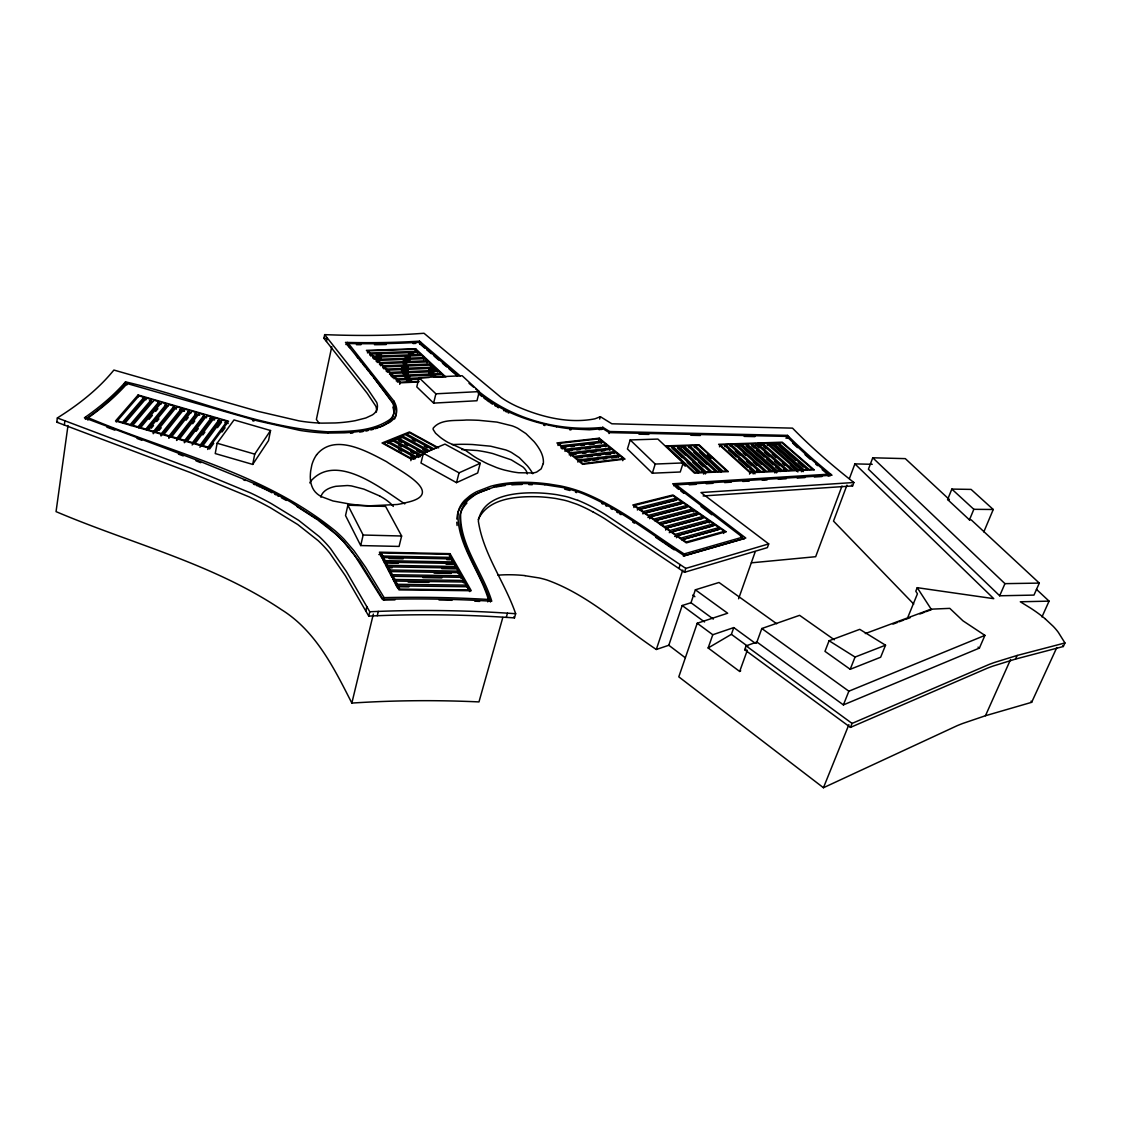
<?xml version="1.0" encoding="UTF-8"?>
<svg xmlns="http://www.w3.org/2000/svg" width="1121" height="1121" viewBox="0 0 1121 1121"><rect width="100%" height="100%" fill="white"/><g stroke="black" fill="none" stroke-linecap="round" stroke-linejoin="round"><path stroke-width="1.5" d="M456.793 519.065L457.466 514.455A107.336 50.739 16.4 0 1 464.094 502.53L469.209 498.116A127.009 60.226 16.7 0 1 476.215 493.829L489.919 488.532M577.861 500.372L569.188 497.416A42.43 19.519 16.3 0 0 564.886 496.267L556.857 494.697A93.099 43.873 16.5 0 0 539.537 492.974C518.042 492.077 482.927 494.375 478.331 520.971C483.179 554.054 504.898 582.331 515.66 613.705L514.469 617.895L506.286 617.363A1686.685 1297.81 55.9 0 0 377.259 615.737L368.739 616.088L345.366 575.732L329.714 553.017A182.261 94.122 9 0 0 318.21 540.686L297.766 524.544L270.469 507.799A361.873 194.97 6 0 0 261.445 502.951L255.013 499.686A210.44 108.611 8.3 0 0 249.493 497.023L190.57 472.628L56.779 422.183L57.353 417.979L61.781 415.12A715.492 251.959 3.3 0 0 111.399 373.027L113.908 370.056L258.124 411.365L299.027 420.879A81.118 34.387 12 0 0 321.867 423.135L335.291 422.953A113.796 47.53 11.9 0 0 355.217 420.683L365.81 417.979L372.326 414.952A43.355 18.553 12.6 0 0 376.852 409.726L377.329 407.82A50.389 21.551 12.5 0 0 376.74 402.481L367.94 389.407L324.67 334.647L323.913 338.276L367.099 393.135L375.843 406.236A50.333 21.621 12.5 0 1 376.418 411.603L376.39 412.094M64.331 424.985L64.906 420.781L57.353 417.979M67.989 425.532L56.05 511.624C131.171 543.601 212.99 563.597 281.399 609.614C315.814 630.955 334.114 668.27 351.84 703.077A1634.376 1282.13 62.4 0 1 478.975 701.914L502.811 617.461M125.538 381.869L124.669 382.85A738.921 260.604 3.3 0 1 85.771 416.844L85.434 419.226A738.333 261.053 3.2 0 0 124.319 385.134L125.538 381.869C192.882 397.395 257.9 427.269 327.514 431.809C348.491 431.305 372.004 431.893 389.954 419.464M87.872 420.123L88.209 417.741A742.508 261.922 3.3 0 0 127.163 383.564L257.185 420.781L299.671 430.352A100.217 42.528 12 0 0 328.061 433.084M543.223 463.604L541.205 468.844L536.707 472.039A22.252 9.795 15.4 0 1 533.204 472.936L518.687 472.754A50.011 21.761 15.2 0 1 511.624 471.661L505.081 470.203A40.006 17.488 15.2 0 1 496.617 467.583L488.181 464.066A89.176 38.128 15.5 0 1 484.833 462.469L477.434 458.531A51.02 22.168 15.2 0 1 470.834 454.173L465.313 450.222L447.966 442.431A56.078 24.087 14.8 0 1 440.413 437.442L435.579 433.238L433.21 429.567A14.293 6.208 14.3 0 1 433.224 428.124C440.819 418.75 455.546 420.992 466.336 420.011A148.238 67.372 15.6 0 1 478.835 420.319L496.967 422.099L512.199 425.868A24.942 10.706 15.1 0 1 517.86 428.32L525.931 433.589L534.058 441.618A109.564 48.189 14.1 0 1 539.033 448.484A88.559 38.829 14.4 0 1 543.335 463.632M124.319 385.134L124.669 382.85M137.743 397.296L138.107 394.984L228.586 421.216L207.693 449.479M116.276 422.028L138.92 395.853L143.95 397.31L143.586 399.622L123.24 423.36M151.503 399.496L130.26 424.579L125.062 423.065L146.473 398.039L151.503 399.496L151.139 401.808L131.003 425.616M153.619 431.347L153.241 433.701L173.755 408.366L174.147 406.068L169.117 404.611L148.434 429.833L153.619 431.347L174.147 406.068M159.056 401.682L138.051 426.835L132.853 425.321L154.025 400.225L159.056 401.682L158.678 403.994L138.78 427.858M161.41 433.603L161.018 435.957L181.294 410.552L181.7 408.254L176.67 406.797L156.225 432.089L161.41 433.603L181.7 408.254M166.595 403.882L145.842 429.091L140.643 427.577L161.564 402.425L166.595 403.882L166.216 406.18L146.543 430.114M169.201 435.859L168.795 438.213L188.846 412.738L189.239 410.44L184.208 408.983L164.002 434.345L169.201 435.859L189.239 410.44M176.277 409.095L176.67 406.797M176.978 438.115L176.586 440.455L196.385 414.924L196.778 412.626L191.747 411.169L171.793 436.601L176.978 438.115L196.778 412.626M183.816 411.281L184.208 408.983M184.769 440.371L184.362 442.711L203.924 417.11L204.33 414.812L199.3 413.355L179.584 438.857L184.769 440.371L204.33 414.812M206.432 417.839L206.839 415.541L211.869 416.998L211.463 419.296L192.139 444.967M213.971 420.025L214.377 417.727L219.408 419.184L218.987 421.482L199.916 447.223M217.124 443.229L215.232 453.557L252.715 464.416L268.536 440.595L270.539 430.52L234.009 419.927L217.124 443.229L254.719 454.131L270.539 430.52M226.526 423.668L226.96 421.37L221.93 419.913L202.929 445.626L208.114 447.139L226.96 421.37M252.715 464.416L254.719 454.131M326.449 341.457L327.206 337.827M331.76 346.683L316.388 419.478L319.275 423.416M460.227 375.913L419.506 341.162L417.643 341.274A467.233 151.419 11.4 0 1 347.594 342.451L347.16 344.525L345.843 344.497M457.83 375.605L418.834 342.297A469.349 152.134 11.4 0 1 348.463 343.502L348.014 345.576L358.16 358.145M367.492 352.919L367.954 350.859L415.218 349.276L417.432 351.349L370.126 352.975L367.954 350.859M369.664 355.049L370.126 352.975M370.757 356.1L371.219 354.026L418.539 352.386L420.767 354.474L373.405 356.156L371.219 354.026M372.943 358.23L373.405 356.156M374.036 359.295L374.498 357.221L421.874 355.525L424.116 357.613L423.626 359.659M374.498 357.221L376.698 359.365L376.236 361.438L379.613 361.312M377.329 362.517L377.805 360.43L425.237 358.664L427.479 360.766L426.989 362.812M379.529 364.661L380.005 362.573L377.805 360.43M347.874 505.193L345.534 515.562L360.696 545.563L399.076 546.431L401.626 536.006L385.596 506.426L347.874 505.193L363.148 535.025L360.696 545.563M380.636 365.74L381.112 363.652L428.6 361.831L430.87 363.947L430.366 365.992M382.864 367.898L383.326 365.81L381.112 363.652M383.971 368.977L384.447 366.903L431.991 365.012L434.261 367.128L433.771 369.187L428.67 369.398M386.199 371.163L386.675 369.061L384.447 366.903M387.32 372.242L387.796 370.154L435.396 368.206L437.68 370.336L390.038 372.34L387.796 370.154M389.548 374.428L390.038 372.34M391.159 373.433L390.683 375.521L392.925 377.721L393.415 375.619L391.159 373.433L438.829 371.415L441.114 373.559L393.415 375.619M394.06 378.814L394.536 376.726L442.263 374.638L444.575 376.796L434.331 377.259M396.316 381.028L396.806 378.926L394.536 376.726M397.451 382.135L397.941 380.033L420.123 379.038M399.721 384.349L400.211 382.247L397.941 380.033M387.936 443.566L388.441 441.352L391.523 440.105L419.002 455.238L418.455 457.452M418.665 381.981L399.777 382.85L366.413 350.355L415.625 348.729L415.148 350.761L417.671 353.115M419.478 343.572L419.506 341.162M397.1 439.838L397.619 437.638L400.659 436.419L428.012 451.427L425.027 452.688L397.619 437.638M420.221 344.203L420.697 342.185M401.654 438.003L402.173 435.803L405.185 434.584L432.482 449.535L429.511 450.796L402.173 435.803M418.988 377.665L416.788 386.885L433.617 403.112L476.971 400.743L479.326 391.593L462.174 375.745L418.988 377.665L435.887 393.807L479.326 391.593M365.81 610.889L366.847 606.559M381.154 552.961L380.58 555.357L382.163 558.426L382.737 556.03L381.154 552.961L449.185 554.377L450.908 557.389L450.292 559.743L446.789 559.673M368.739 616.088L369.776 611.744L346.347 571.458L330.653 548.786A182.513 93.87 9 0 0 319.135 536.483L298.662 520.34L271.324 503.623A362.405 194.494 6.1 0 0 262.272 498.775L255.84 495.51A210.734 108.317 8.3 0 0 250.305 492.848L191.299 468.452L64.906 420.781M446.046 564.171L452.884 564.297L453.501 561.943L451.763 558.903L383.536 557.557L382.962 559.954L384.559 563.05L398.221 563.303M384.559 563.05L385.148 560.654L383.536 557.557M351.84 703.077L373.349 614.056M441.786 568.641L455.49 568.879L456.121 566.511L454.369 563.457L385.946 562.196L385.358 564.606L386.969 567.716L392.112 567.801M410.846 460.689L411.379 458.461L414.434 457.172L413.901 459.386M386.969 567.716L387.558 565.306L385.946 562.196M388.37 566.862L387.782 569.272L389.407 572.411L389.982 570L388.37 566.862L456.99 568.053L458.755 571.135L458.125 573.49M377.259 615.737L378.309 611.407A1690.972 1299.463 55.6 0 1 507.477 613.173L515.66 613.705M394.998 599.875A1775.37 1364.145 57.4 0 0 383.536 600.113L384.139 597.661L365.642 567.31L353.984 550.733L344.175 539.369A198.473 102.039 9.2 0 0 335.445 531.046C264.08 472.838 171.317 452.842 88.209 417.741M390.809 571.57L390.22 573.98L391.846 577.133L392.434 574.723L390.809 571.57L459.638 572.677L461.418 575.774L460.787 578.142M420.501 454.608L393.051 439.488L396.105 438.255L423.514 453.332L420.501 454.608L419.969 456.808L416.914 455.14M433.617 403.112L435.887 393.807M393.261 576.306L392.672 578.716L394.312 581.897L394.9 579.487L393.261 576.306L462.3 577.329L464.08 580.454L463.449 582.836M423.374 453.234L420.978 463.015L456.513 482.647L477.686 472.978L480.222 463.295L444.953 444.098L423.374 453.234L459.035 472.838L480.222 463.295M395.727 581.07L397.395 584.279L466.784 585.162L464.977 582.023L395.727 581.07L395.138 583.495L396.792 586.703L408.927 586.858M396.792 586.703L397.395 584.279M397.633 588.315L398.221 585.877L467.681 586.745L469.489 589.912L399.903 589.114L398.221 585.877M456.513 482.647L459.035 472.838M449.437 556.002L450.039 553.662L379.416 552.177L398.95 589.898L471.268 590.725L450.039 553.662M395.867 415.625L395.475 416.97A63.266 27.156 12.6 0 1 394.522 419.016M459.007 575.045L459.638 572.677M487.733 601.851L488.392 599.455C479.704 570.309 456.359 543.629 458.055 512.185A107.406 50.655 16.4 0 1 464.669 500.274L469.797 495.874A127.093 60.128 16.7 0 1 476.803 491.601L490.508 486.318A113.515 53.514 16.5 0 1 525.987 482.31A118.266 55.868 16.5 0 1 548.884 484.034L560.22 485.869A65.34 30.099 16.3 0 1 581.883 492.077C619.17 506.762 650.67 532.517 684.118 553.928L742.494 537.183L741.752 539.313L728.734 543.068M506.286 617.363L507.477 613.173M557.978 445.513L558.58 443.412L599.034 438.857L601.865 441.156L601.262 443.215M562.196 449.031L562.798 446.929L603.28 442.305L606.125 444.617L605.508 446.676M565.026 451.385L565.629 449.283L562.798 446.929M609.796 450.152L610.413 448.078L607.554 445.766L567.044 450.474L569.888 452.842L569.286 454.944L576.04 454.145M570.701 456.135L571.318 454.033L611.842 449.241L614.714 451.581L614.098 453.655M577.861 462.104L578.478 459.988L575.605 457.606L616.158 452.744L619.044 455.084L618.414 457.158M599.679 419.058L600.38 416.69L611.87 423.794L792.505 428.138L795.77 431.431A535.502 170.28 22.5 0 0 849.382 478.947L853.88 482.506L852.591 485.939L703.133 495.958M599.175 429.819L602.762 427.255L609.6 431.515L787.432 435.368L788.553 436.447A550.327 175.282 22.5 0 0 830.577 474.057L831.992 475.22L676.201 484.875L675.529 486.962M598.628 440.245L599.231 438.185L625.014 459.092L582.584 464.318L556.941 442.935L599.231 438.185M602.762 427.255L602.159 429.301L600.674 429.567M608.997 433.547L609.6 431.515M622.758 460.689L623.388 458.615L620.488 456.261L579.921 461.193L582.808 463.604L623.388 458.615M630.184 439.936L627.424 448.989L652.338 473.202L680.251 471.997L683.179 462.931L657.901 439.082L630.184 439.936L655.21 464.052L683.179 462.931M633.883 507.547L634.556 505.403L673.006 495.776L676.481 498.172L675.795 500.288L639.04 509.607M637.373 510.027L638.045 507.869L676.481 498.172M652.338 473.202L655.21 464.052M649.662 518.743L650.348 516.585L688.714 506.636L692.232 509.074L691.531 511.19L654.86 520.817M703.526 474.057L704.198 472.011L676.524 446.116L672.782 446.242L672.138 448.274L682.171 457.704M678.387 446.06L706.09 471.927L709.845 471.773L682.114 445.934L678.387 446.06L677.743 448.078L685.295 455.14M683.978 445.878L711.723 471.689L715.478 471.521L687.691 445.752L683.978 445.878L683.334 447.896L695.931 459.638M688.897 447.699L689.541 445.682L693.24 445.569L721.083 471.282L717.342 471.437L689.541 445.682M665.664 530.093L666.364 527.921L704.619 517.664L708.192 520.13L707.477 522.246L669.251 532.629M694.445 447.503L695.09 445.499L698.775 445.373L726.66 471.03L722.933 471.198L695.09 445.499M681.708 501.788L643.3 511.596L639.797 509.116L678.219 499.377L681.708 501.788L681.022 503.904L642.627 513.754M676.453 537.744L677.168 535.572L715.352 525.09L718.953 527.585L718.225 529.701L681.736 539.846M686.949 505.431L648.583 515.338L645.051 512.843L683.446 503.007L686.949 505.431L686.262 507.547L647.896 517.496M706.09 471.927L705.403 473.973L692.834 462.202M678.934 568.431L680.223 564.564M697.528 512.745L659.218 522.862L655.659 520.354L693.997 510.293L697.528 512.745L696.828 514.861L660.185 524.586M719.486 446.817L720.144 444.827L723.76 444.701L753.873 471.913L753.172 473.917M684.118 553.928L683.39 556.114L727.543 543.405M525.174 575.732L539.341 577.974A50.095 25.279 16.3 0 1 546.894 579.977C587.993 594.648 620.516 625.644 656.317 649.479L682.773 570.099M724.895 446.634L725.553 444.645L729.154 444.519L759.323 471.661L755.694 471.829L725.553 444.645M702.839 516.431L664.571 526.66L660.998 524.124L699.294 513.964L702.839 516.431L702.138 518.547L665.538 528.369M684.511 572.285L685.8 568.403L768.698 543.909L767.381 547.623L684.511 572.285L604.611 518.617A222.406 111.203 14.9 0 0 598.39 514.917L593.037 511.905M730.289 446.438L730.948 444.462L734.535 444.336L764.746 471.423L761.131 471.591L730.948 444.462M656.317 649.479L668.803 645.262L682.199 605.522L690.984 602.734L695.37 589.814L719.009 582.486L776.713 623.752M713.559 523.843L675.36 534.297L671.745 531.746L709.971 521.363L713.559 523.843L712.844 525.973L674.646 536.455M774.835 472.936L775.536 470.946L745.227 443.986L741.668 444.098L741.009 446.074L761.173 464.094M747.006 443.93L746.334 445.892L776.629 472.866L777.329 470.862L747.006 443.93L750.538 443.804L780.903 470.708L777.329 470.862M752.303 443.748L782.682 470.624L786.241 470.47L755.834 443.622L752.303 443.748L751.63 445.71L754.167 447.952M723.648 533.456L724.362 531.326L720.761 528.832L682.605 539.425L686.234 542.004L724.362 531.326M757.586 443.566L788.021 470.386L791.552 470.231L761.103 443.454L757.586 443.566L756.913 445.527L759.449 447.769M695.37 589.814L727.641 613.229L697.22 623.248L678.794 676.846L823.445 787.727L957.18 725.679A482.927 229.679 31.4 0 1 962.799 723.437L985.457 715.73L1031.656 702.321L1056.851 647.448M749.529 474.085L750.229 472.067L720.144 444.827M762.182 445.345L762.855 443.398L766.358 443.271L796.849 469.993L793.332 470.161L762.855 443.398M767.423 445.163L768.095 443.215L771.584 443.103L802.132 469.769L801.417 471.745M777.834 444.813L778.52 442.865L781.968 442.753L812.599 469.293L809.124 469.447L778.52 442.865M740.715 670.806L739.664 671.451L708.15 647.966L712.774 634.738L733.779 627.592L755.344 643.328M478.233 519.499C488.35 497.71 517.524 496.225 538.416 496.757A92.987 43.999 16.5 0 1 555.764 498.495L563.779 500.092A42.388 19.589 16.3 0 1 568.067 501.227L576.74 504.184A78.064 36.685 16.1 0 1 592.953 511.933M786.059 438.339L786.732 436.405L609.278 432.622L602.832 428.628L589.422 429.777L571.668 428.923A93.435 37.427 15.6 0 1 556.534 426.765M787.432 435.368L787.25 437.765M788.553 436.447L787.531 438.045M738.585 598.782L755.26 551.616M708.15 647.966L731.382 634.332L733.779 627.592M803.883 469.685L773.322 443.047L776.783 442.921L807.372 469.531L803.883 469.685L803.168 471.661L772.635 444.995M1045.403 619.044L1053.18 626.289A63.925 27.24 23 0 1 1058.392 632.454L1064.95 642.964L1063.325 646.509L1015.514 659.078L992.94 666.098A482.787 215.764 30.2 0 0 987.377 668.172L850.461 727.389L744.68 649.746L746.082 645.85L756.927 642.025L843.398 704.899L979.404 648.078L984.925 635.383L962.981 620.838L949.795 608.367L931.901 609.137A29.735 13.004 22.5 0 0 930.164 609.502L865.3 633.575M739.664 671.451L747.343 650.222M756.437 643.314L761.818 628.517L799.595 615.331L834.332 639.783M828.181 476.131L828.895 474.169A552.541 176.025 22.5 0 1 786.746 436.405M830.577 474.057L829.862 476.019A550.033 175.647 22.5 0 1 822.183 469.629M841.997 486.024L815.668 556.703L751.378 562.826M846.958 485.141L833.506 521.097L913.741 604.093M849.396 478.597L854.903 463.884L872.264 464.304M947.609 499.532L949.361 499.56L905.306 458.629L872.755 457.788L868.425 469.209L999.68 595.783L1033.968 595.097L1039.307 583.102L971.234 519.878L969.455 519.864L947.609 499.532L951.841 489.092L971.08 489.401L993.248 509.495L983.818 531.9M829.078 640.75L824.972 651.357L850.208 669.293L880.658 657.228L885.534 645.192L859.751 629.343L829.078 640.75L855.057 657.06L885.534 645.192M850.208 669.293L855.057 657.06M843.398 704.899L848.863 691.195L984.925 635.383M823.445 787.727L848.877 724.684M850.461 727.389L852.058 723.423L989.002 664.487A483.459 215.204 30.1 0 1 994.565 662.441L1017.139 655.463L1064.95 642.964M854.903 463.884L993.752 598.67L917.244 587.684L915.801 591.229L917.44 593.794L907.772 617.461M969.455 519.864L973.841 509.312L993.248 509.495M999.68 595.783L1004.948 583.649L1039.307 583.102M985.457 715.73L1010.553 659.54M1015.514 659.078L1017.139 655.463M1041.97 616.928L1049.06 601.136L1036.449 589.338M316.612 454.762C334.534 432.79 366.931 451.343 386.493 461.642C398.866 470.4 446.789 493.604 406.727 502.46A87.228 39.866 12.7 0 1 397.24 504.492L369.888 505.809A109.634 49.59 12.6 0 1 350.369 504.156L332.965 500.961L321.321 496.603A20.879 9.851 12.4 0 1 317.047 493.702C311.47 489.078 309.886 481.413 310.377 474.505A235.046 109.494 15.9 0 1 310.713 470.736L311.834 464.991A150.873 70.245 14.5 0 1 316.598 454.762M209.613 448.989L213.733 443.327M221.986 432.005L225.069 427.76M217.502 427.633L221.51 422.211M219.408 419.184L200.337 444.883L195.152 443.37L214.377 417.727M202.831 434.906L204.863 432.188M211.869 416.998L192.546 442.627L187.361 441.114L206.839 415.541M196.175 431.319L198.235 428.628M192.672 423.724L194.746 421.034M186.1 420.179L188.202 417.488M159.056 430.45L161.214 427.774M151.321 428.208L153.493 425.546M156.758 421.552L158.93 418.89M149.079 419.324L152.386 415.345M155.679 411.351L157.893 408.703M143.95 397.31L122.469 422.323L117.271 420.809M138.107 394.984L115.519 420.964L209.01 448.064M389.449 421.636L383.76 425.462L375.339 428.726M85.771 416.844L84.425 417.783L198.375 460.703L256.555 484.468A257.592 133.567 8 0 1 270.834 491.292A330.443 174.988 6.9 0 1 282.422 497.402L284.103 498.327A410.398 221.762 5.6 0 1 290.829 502.11L319.149 520.284M56.779 422.183L57.619 421.636M424.341 453.949L411.617 459.344L382.051 442.991L409.445 431.949L438.633 447.882M419.002 455.238L415.961 456.527L388.441 441.352M391.201 441.296L402.481 436.728M600.38 416.69L596.148 418.357A41.519 16.843 15.9 0 1 594.733 418.862C568.333 423.976 540.7 416.858 516.487 406.208A72.319 29.02 15.7 0 1 511.933 403.966A62.131 25.04 15.6 0 1 501.059 397.437L424.004 333.273L418.441 333.652A453.136 146.613 11.4 0 1 331.213 334.871L324.67 334.647M893.017 624.117L897.669 622.365M899.224 621.777L903.932 619.997M905.502 619.409L910.266 617.615M919.935 613.972L924.825 612.122M926.156 611.618L931.467 609.628L917.244 587.684M744.68 649.746L746.11 649.241M718.953 527.585L680.783 538.136L677.168 535.572M494.487 486.948L480.433 491.951A124.683 58.979 16.7 0 0 474.351 495.342L468.508 499.826A105.262 49.646 16.4 0 0 460.675 512.675C459.05 544.61 482.703 571.612 491.783 601.206L489.106 601.052A1765.883 1356.256 57 0 0 385.12 599.301L382.359 599.371L354.166 554.545A291.67 151.601 7.4 0 0 347.244 545.745L344.427 542.55M373.587 429.231L370.883 429.946M708.192 520.13L669.952 530.471L666.364 527.921M692.232 509.074L653.893 519.093L650.348 516.585M368.024 430.59L366.049 430.996M363.008 431.557L359.771 432.075M601.276 427.521C556.857 431.683 509.789 418.203 475.738 388.945M584.616 461.277L589.688 460.661M593.065 460.255L598.138 459.638M603.21 459.021L606.587 458.601M611.66 457.985L616.718 457.368M578.632 457.914L582.009 457.508M587.068 456.892L592.14 456.289M597.199 455.672L600.576 455.266M605.648 454.664L610.721 454.047M578.478 459.988L619.044 455.084M614.714 451.581L574.176 456.401L571.318 454.033M569.888 452.842L610.413 448.078M582.78 453.346L586.157 452.954M591.229 452.352L596.288 451.749M601.346 451.146L604.723 450.754M565.629 449.283L606.125 444.617M566.708 451.188L571.78 450.6M576.839 450.011L580.202 449.619M585.274 449.031L590.333 448.442M595.391 447.854L600.45 447.265M601.865 441.156L561.383 445.752L558.58 443.412M560.794 447.854L565.853 447.279M570.911 446.69L574.274 446.312M581.028 445.541L584.391 445.149M589.45 444.575L594.508 443.986M352.891 432.972L350.495 433.224M853.88 482.506L700.975 492.539L768.698 543.909M828.895 474.169L672.67 483.782L742.494 537.183M673.721 485.757L677.168 485.547M689.205 484.79L696.015 484.37M706.174 483.74L712.914 483.319M724.6 482.591L731.228 482.17M742.761 481.455L749.276 481.049M762.252 480.236L767.072 479.942M778.268 479.242L786.199 478.751M797.227 478.064L805.032 477.574M814.336 477L822.043 476.523M452.099 444.561L460.128 444.308A147.117 68.745 15.6 0 1 472.572 444.519L490.606 446.2L505.725 449.927A24.774 10.93 15.1 0 1 511.344 452.38L519.331 457.676L527.36 465.804A108.765 49.184 14 0 1 532.265 472.754M396.806 378.926L429.217 377.483M406.545 380.565L411.659 380.327M400.211 382.247L419.002 381.378M750.229 472.067L753.873 471.913M775.536 470.946L771.949 471.1L741.668 444.098M802.132 469.769L798.614 469.923L768.095 443.215M404.849 377.188L409.964 376.964M430.394 376.067L435.509 375.843M704.198 472.011L700.415 472.179L672.782 446.242M401.486 370.519L408.282 370.238M403.168 373.854L408.268 373.629M428.684 372.761L433.785 372.536M401.528 367.156L408.31 366.875M386.675 369.061L434.261 367.128M380.005 362.573L427.479 360.766M403.266 363.736L406.657 363.61M383.326 365.81L430.87 363.947M369.776 611.744L378.309 611.407M374.638 358.174L381.392 357.921M405.059 357.067L410.132 356.884M376.698 359.365L424.116 357.613M403.308 360.416L410.09 360.163M376.418 354.811L381.49 354.628M408.506 353.676L413.565 353.507M681.68 447.349L685.029 447.237M735.138 445.696L742.004 445.457M755.75 444.995L762.616 444.757M771.206 444.462L778.086 444.238M1049.06 601.136L1020.306 601.781L1030.563 608.1A86.135 37.035 22.8 0 1 1045.459 619.03M461.74 449.535L477.266 450.53A66.994 30.421 15 0 1 492.694 453.529L511.26 459.834L523.017 467.037A25.012 11.154 15.2 0 1 526.982 472.572L527.248 473.945M408.142 582.093L428.881 582.36M392.434 574.723L461.418 575.774M422.869 577.595L441.828 577.875M394.9 579.487L464.08 580.454M389.982 570L458.755 571.135M434.079 573.111L451.259 573.392M385.148 560.654L453.501 561.943M387.558 565.306L456.121 566.511M328.047 433.056L344.301 432.818A132.951 55.574 11.9 0 0 367.828 430.016L380.762 426.639L389.576 422.379A63.308 27.1 12.6 0 0 395.993 414.812L396.372 413.467A72.683 31.108 12.4 0 0 393.849 400.996M378.842 554.559L382.289 554.629M382.737 556.03L450.908 557.389M389.155 558.552L403.126 558.833M347.594 342.451L345.492 342.409L349.696 347.608M638.942 434.177L648.807 434.388M690.858 435.27L700.401 435.48M744.19 436.391L754.951 436.615M363.148 535.025L401.626 536.006M323.913 338.276L325.552 338.332M569.72 429.777L570.939 429.904M544.82 484.734L561.985 487.397M556.534 426.765C528.383 421.524 500.358 411.253 478.205 392.672M543.671 425.237L544.904 425.532M252.519 420.669L253.977 421.062M125.174 384.167L127.191 384.741M142.759 398.754L146.108 399.721M149.457 400.687L152.806 401.654M157.837 403.112L161.186 404.092M164.535 405.059L167.884 406.026M172.9 407.484L176.249 408.464M179.598 409.431L184.629 410.889M187.978 411.855L191.327 412.822M194.676 413.803L199.692 415.26M203.041 416.227L206.39 417.194M209.739 418.175L214.77 419.618M218.119 420.599L221.468 421.566M224.817 422.533L228.166 423.514M106.887 427.185L114.818 430.142M137.056 438.465L141.821 440.245M178.449 454.103L183.241 455.925M195.993 460.829L200.771 462.693M243.453 479.788L245.191 480.517M253.472 484.104L254.845 484.706M256.219 485.323L257.592 485.939M258.951 486.556L260.31 487.173M261.669 487.803L263.015 488.434M508.023 412.682L508.78 413.032M264.136 488.966L265.257 489.499M266.364 490.045L267.485 490.578M505.795 411.589L506.524 411.953M268.592 491.124L269.685 491.671M270.792 492.217L271.885 492.764M503.595 410.496L504.324 410.861M274.617 494.165L275.976 494.865M379.655 495.944L363.863 489.12L351.63 485.968A23.905 11.322 12.7 0 0 347.3 485.533L335.894 486.304A38.212 18.216 12.8 0 0 326.561 489.709A41.323 19.702 12.8 0 0 320.858 497.121M277.335 495.58L278.681 496.295M601.683 503.469L602.972 504.142M281.357 497.724L286.331 500.442M412.22 439.488L415.246 441.142M424.327 446.116L427.353 447.783M422.897 449.661L427.451 452.155M398.628 440.679L401.668 442.347M404.709 444.028L407.75 445.696M416.872 450.712L419.913 452.38M398.628 445.051L401.682 446.733M410.818 451.777L413.873 453.459M414.434 457.172L386.899 441.968L383.816 443.229L411.379 458.461M398.628 449.465L401.682 451.146M410.846 456.219L415.429 458.741M605.508 505.529L606.769 506.23M497.234 407.035L498.467 407.75M610.903 508.584L612.332 509.41M494.837 405.62L496.028 406.334M297.023 506.58L317.145 519.513M616.578 511.933L617.979 512.787M619.381 513.642L621.048 514.679M632.65 522.036L634.402 523.185M492.483 404.135L490.199 402.621M978.03 647.153L979.404 648.078M655.813 537.393L663.828 542.802M664.963 543.573L674.155 549.822M685.8 568.403L605.774 514.805A222.701 110.881 14.9 0 0 599.539 511.092L594.186 508.079A78.162 36.573 16.1 0 0 577.904 500.316M690.914 509.999L693.787 511.989M706.692 520.943L709.565 522.918M489.078 401.85L486.92 400.309M634.556 505.403L638.045 507.869M318.182 520.27L334.913 533.428A198.319 102.193 9.1 0 1 343.629 541.765L360.135 562.322L383.536 600.113M761.818 628.517L848.863 691.195M690.984 602.734L713.306 619.072M746.082 645.85L852.058 723.423M731.382 634.332L747.763 646.341M682.199 605.522L704.534 621.973M697.22 623.248L712.774 634.738M404.779 503.89C381.364 488.56 336.482 452.352 311.035 480.881A149.696 71.646 14.5 0 0 309.774 482.885M485.883 399.524L483.894 398.025M668.803 645.262L685.239 657.719M676.201 484.875L745.773 538.038L684.328 555.708C651.231 534.423 620.039 509.102 583.438 493.885A63.631 29.328 16.3 0 0 561.985 487.369M676.58 487.761L678.681 489.373M680.797 490.984L683.964 493.408M701.031 506.468L711.849 514.763M740.547 536.721L743.91 539.299M851.47 485.043L852.591 485.939M482.016 396.554L478.387 393.611M692.82 595.055L694.88 596.722M473.482 387.067L469.012 383.326M457.536 376.11L448.89 368.739M442.487 363.274L446.761 366.917M434.065 356.058L438.731 360.051M419.772 343.825L424.803 348.127M426.653 349.71L431.277 353.676M779.109 445.92L795.672 460.339M798.222 462.553L803.309 466.995M790.277 465.215L797.9 471.899M763.443 446.466L765.979 448.694M772.327 454.285L776.138 457.634M782.472 463.211L785.008 465.439M764.522 452.239L769.581 456.709M774.653 461.193L779.712 465.663M783.509 469.026L786.045 471.254M756.689 450.194L764.284 456.92M766.806 459.162L773.126 464.767M775.662 467.009L780.72 471.493M743.209 453.024L745.731 455.294M753.27 462.062L757.053 465.453M735.32 450.964L740.336 455.49M746.614 461.151L751.645 465.677M756.675 470.203L759.183 472.459M728.664 450.025L736.189 456.836M738.697 459.106L747.469 467.037M749.977 469.307L754.994 473.833M951.841 489.092L973.841 509.312M707.281 454.944L711.078 458.447M699.49 452.183L720.999 472.053M693.941 452.38L706.566 464.108M698.453 461.978L703.484 466.672M415.625 348.729L445.836 377.02M430.24 364.914L437.779 371.99M687.201 462.427L698.495 473.048M681.526 462.651L685.281 466.196M872.755 457.788L1004.948 583.649M393.317 506.44L392.112 505.039A43.523 20.837 12.7 0 0 379.627 495.958M348.463 343.502L393.821 400.982M356.478 356.016L361.593 362.391M359.897 360.261L365.04 366.679M363.344 364.535L368.501 370.995M366.819 368.851L371.99 375.339M370.308 373.195L393.317 403.126A72.641 31.164 12.4 0 1 395.937 415.639M373.811 377.567L392.7 403.07M450.278 557.487L469.783 591.622M1062.792 645.556L1063.325 646.509M1031.054 701.157L1031.656 702.321M513.936 616.676L514.469 617.895M490.452 602.019C481.512 572.957 458.321 546.347 460.086 514.945A105.192 49.73 16.4 0 1 466.911 503.049M457.088 525.511L456.779 522.246M532.195 472.754A87.914 39.641 14.4 0 1 532.769 473.735M817.531 465.649A550.033 175.647 22.5 0 1 815.696 464.066M810.301 459.33A550.033 175.647 22.5 0 1 805.06 454.636M797.479 447.629A550.033 175.647 22.5 0 1 792.603 442.991M494.277 486.794A114.286 53.948 16.5 0 1 544.834 484.748M319.107 520.312A206.138 106.201 9 0 1 344.497 542.536M392.588 403.056A66.952 28.656 12.5 0 1 390.08 419.52M392.854 407.049A66.91 28.698 12.5 0 1 389.576 421.692M415.807 343.376A466.995 151.727 11.4 0 1 413.06 343.53M386.213 344.539A466.995 151.727 11.4 0 1 374.47 344.708M360.976 344.708A466.995 151.727 11.4 0 1 356.408 344.679M384.139 597.647A1778.046 1365.294 57.2 0 1 488.392 599.455M439.012 599.973A1775.37 1364.145 57.4 0 1 452.015 600.296M474.744 601.164A1775.37 1364.145 57.4 0 1 479.62 601.402M495.944 487.06A113.445 53.598 16.5 0 1 505.249 485.519M511.835 484.875A113.445 53.598 16.5 0 1 522.022 484.482M528.804 484.58A118.181 55.952 16.5 0 1 532.251 484.72M564.662 489.134A65.298 30.155 16.3 0 1 569.902 490.508M575.479 492.217A65.298 30.155 16.3 0 1 576.586 492.581M497.976 575.185A100.568 51.972 16.5 0 1 525.118 575.605M436.91 447.657L433.953 448.904L406.685 433.981L409.669 432.776L436.91 447.657M726.072 531.732L686.318 542.886L632.833 504.996L672.95 494.978L726.072 531.732M770.155 471.184L766.554 471.338L736.329 444.28L739.888 444.168L770.155 471.184M814.14 469.825L749.963 472.698L718.617 444.294L782.192 442.178L814.14 469.825M698.523 472.263L694.726 472.431L667.149 446.438L670.904 446.312L698.523 472.263M728.23 471.591L694.417 473.076L665.594 445.892L699.07 444.785L728.23 471.591"/></g></svg>
